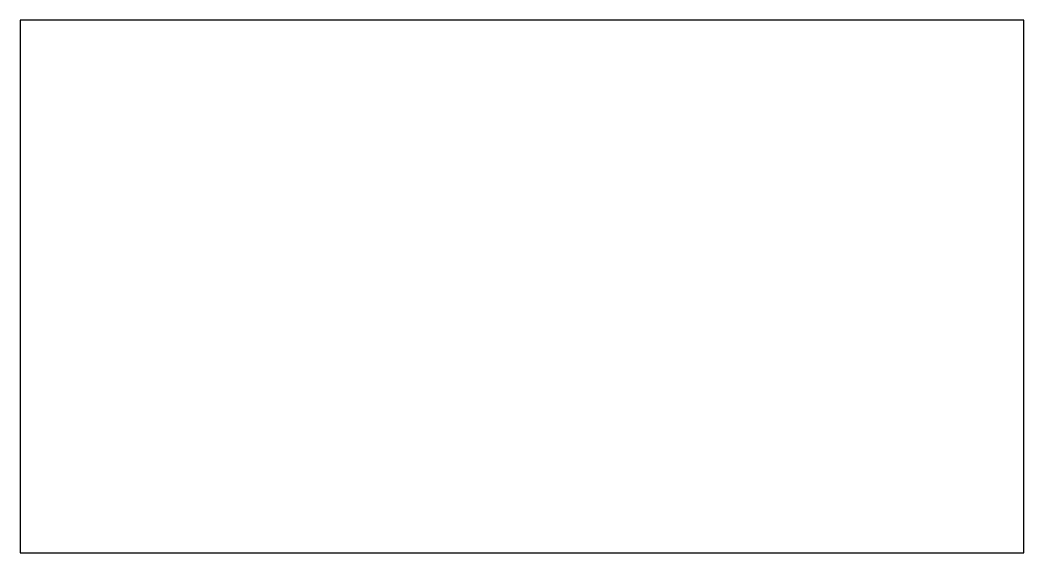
# Model space of a CAD drawing. Header units: millimetres. Extents: x -1282 to 1282, y -681 to 681.
import ezdxf

# ---------------------------------------------------------------- set-up
doc = ezdxf.new("R2010")
doc.units = ezdxf.units.MM

msp = doc.modelspace()

# ---------------------------------------------------------------- linework, layer by layer
at = {"color": 7, "linetype": 'Continuous', "lineweight": 25}
for p, q in [((1282.5, 681), (-1282.5, 681)), ((-1282.5, 681), (-1282.5, -681)), ((1282.5, -681), (1282.5, 681)), ((-1282.5, -681), (1282.5, -681))]:
    msp.add_line(p, q, dxfattribs=at)

doc.saveas('drawing.dxf')
